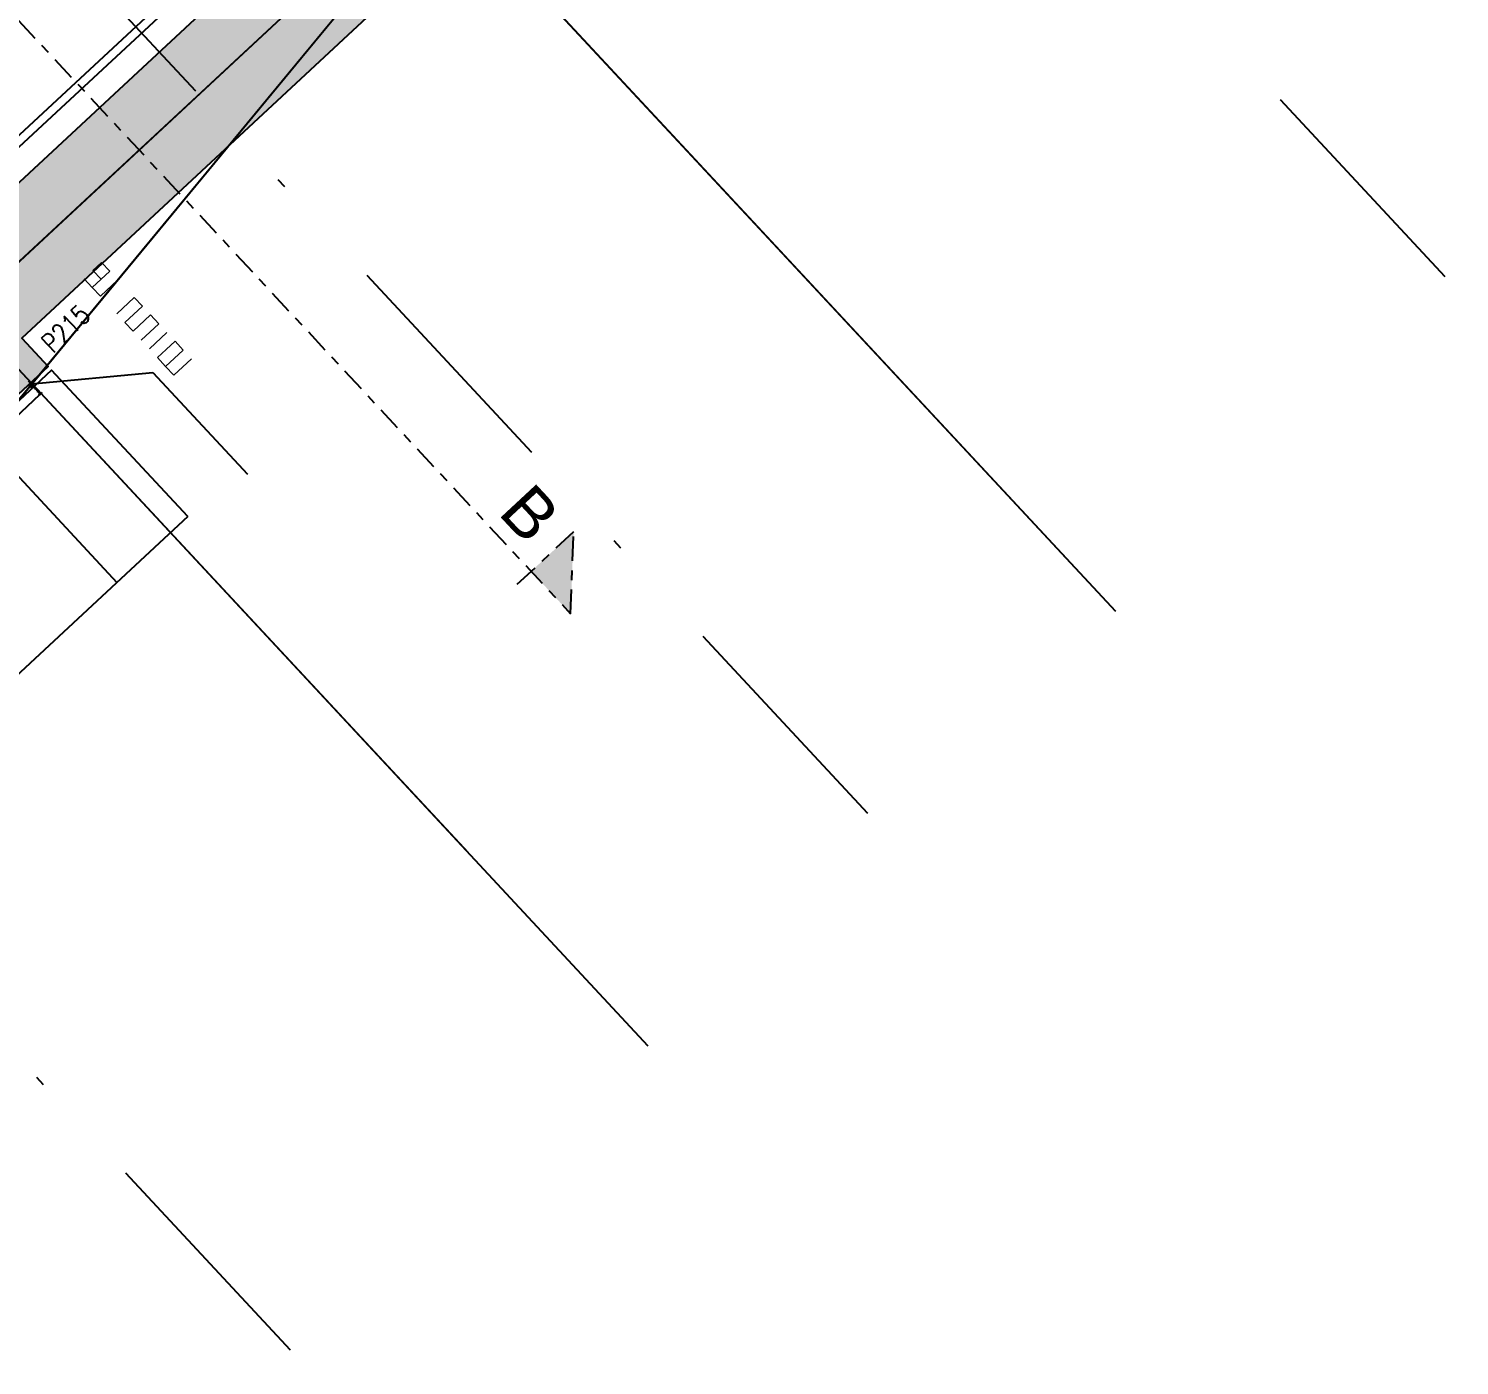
# Model space of a CAD drawing. Header units: inches. Extents: x 400392 to 401495, y 4543971 to 4544133.
# Drawn here: x 400506.27 to 400521.06, y 4543978.06 to 4543991.88 of the extents above; entities that cross this region are included whole.
import ezdxf
from ezdxf.enums import TextEntityAlignment as Align

# ---------------------------------------------------------------- set-up
doc = ezdxf.new("R2010")
doc.units = ezdxf.units.IN
doc.header["$MEASUREMENT"] = 0
for name, pattern in [('AKS', [3, 2.5, -0.25, 0, -0.25]), ('CENTER', [2, 1.25, -0.25, 0.25, -0.25]), ('DASHDOT2', [0.5, 0.25, -0.125, 0, -0.125]), ('HIDDEN', [0.375, 0.25, -0.125]), ('UUC-ST-KAL-I05-101-U-000$0$ACAD_ISO05W100', [33, 24, -3, 0, -3, 0, -3])]:
    doc.linetypes.add(name, pattern=pattern)
doc.layers.add('A-DETL-GENF', color=92, linetype='Continuous', lineweight=9)
for name, color, linetype in [('aks prota', 2, 'AKS'), ('kesit tarama prota', 252, 'Continuous'), ('kolon tarama prota', 252, 'Continuous'), ('not çizgisi prota', 4, 'Continuous'), ('perde prota', 1, 'Continuous'), ('PRT-AL-TUNEL_EKSENI', 14, 'DASHDOT2'), ('skesit prota', 7, 'Continuous'), ('st-s_level (kot)', 6, 'Continuous'), ('st_s_ölçü', 4, 'Continuous'), ('tkesit prota', 7, 'Continuous'), ('tperde prota', 6, 'Continuous'), ('UUC-ST-KAL-I05-101-U-000$0$st_s_su tutucu', 2, 'Continuous')]:
    doc.layers.add(name, color=color, linetype=linetype)
doc.styles.add('Arial', font='Arial.ttf')
doc.styles.add('OLCU', font='romanstw.shx')
doc.styles.add('tkolon', font='romanstw.shx')
doc.dimstyles.new('1-50', dxfattribs={"dimtxt": 10, "dimasz": 4, "dimexe": 4, "dimexo": 8, "dimgap": 4, "dimtad": 1, "dimdec": 1, "dimrnd": 0.05, "dimzin": 9, "dimdsep": 46, "dimtxsty": 'OLCU', "dimblk1": 'OBLIQUE', "dimblk2": 'OBLIQUE', "dimsah": 1, "dimcen": 2, "dimdle": 4, "dimclrd": 4, "dimclre": 4, "dimclrt": 3, "dimadec": 1, "dimazin": 0, "dimtfac": 1, "dimtdec": 1, "dimtix": 1, "dimtmove": 2, "dimatfit": 3, "dimldrblk": 'OBLIQUE', "dimfxl": 1, "dimtvp": 1, "dimtolj": 1, "dimtzin": 1, "dimarcsym": 0})

# ---------------------------------------------------------------- blocks, each defined once
blk = doc.blocks.new('+24.06 mekanik')
at = {"layer": 'kolon tarama prota', "color": 253}
for p, q in [((105039.7482552758, 206610.6342989783), (114540.1212880791, 193534.4926188961)), ((114612.042898879, 193586.7467278249), (105111.6698660757, 206662.8884079071))]:
    blk.add_line(p, q, dxfattribs=at)
blk = doc.blocks.new('_Oblique')
at = {"layer": 'st_s_ölçü', "lineweight": -2}
blk.add_line((-0.5, -0.5), (0.5, 0.5), dxfattribs=at)
blk = doc.blocks.new('A$C1a5ef8c2')
at = {"layer": 'kesit tarama prota'}
h = blk.add_hatch(color=256, dxfattribs=at)
h.dxf.hatch_style = 1
h.paths.add_polyline_path([(120.3143010461354, 12.05989589728415), (120.2835629340843, 11.2119246898219), (119.8749463866116, 11.65127934981138)])
at = {"layer": 'kolon tarama prota'}
h = blk.add_hatch(color=256, dxfattribs=at)
h.dxf.hatch_style = 1
h.paths.add_polyline_path([(127.0630797010381, 25.64422660227865), (108.617443051422, 45.47743324004114), (108.9103461585473, 45.74984427168965), (108.2293185798917, 46.48210203833878), (107.9364154727664, 46.20969100669026), (103.033016905305, 51.48194692656398), (103.3259200124303, 51.75435795821249), (102.6448924332508, 52.48661572486162), (102.3519893261255, 52.21420469321311), (93.21844469977077, 62.03481871355325), (93.52608912007418, 59.50147781893611), (125.1474599565263, 25.50139455404133), (106.914241566963, 8.543807839974761), (98.84508629981428, 17.21996398735791), (97.52702231978765, 15.99411434400827), (98.20804989850149, 15.26185657735914), (98.42772722849622, 15.46616485249251), (106.6330880114692, 6.643557151779532), (108.8621538786683, 8.716673203743994), (109.1345649103168, 8.423770097084343), (109.866822676966, 9.104797677136958), (109.5957737017889, 9.39623626600951), (113.8794816372683, 13.38024760317057), (114.1505306138424, 13.08880901243538), (114.8827883805498, 13.76983659062535), (114.610377347446, 14.06273969914764)])
at = {"layer": 'aks prota', "ltscale": 10}
for p, q in [((125.9183315312839, 11.23695505224168), (12.92276693950407, 132.732592433691)), ((125.9183315293049, 11.23695505503565), (12.92276694171596, 132.732592433691)), ((125.9183315291302, 11.23695505317301), (12.92276694171596, 132.7325924346223)), ((124.0616133200238, 13.23334458656609), (12.9227669412503, 132.732592433691)), ((125.9183315315167, 11.23695505224168), (12.92276693996973, 132.7325924355537)), ((121.0854302718071, 6.742173030972481), (8.08986567996908, 128.2378104133531)), ((121.0854302699445, 6.742173034697771), (8.089865682297386, 128.2378104142845)), ((121.0854302697117, 6.742173032835126), (8.089865682297386, 128.2378104142845)), ((119.2287120601395, 8.738562566228211), (8.089865681366064, 128.2378104142845)), ((121.0854302710504, 6.742173031903803), (8.089865679503419, 128.2378104142845)), ((103.3709233533591, 4.429043316282332), (128.9071658279863, 28.17868044786155)), ((103.3709233530099, 4.429043315351009), (128.907165827346, 28.17868044693023)), ((103.3709233548725, 4.429043312557042), (128.9071658293251, 28.17868044506758)), ((103.589806956239, 4.632573592476547), (128.9071658295579, 28.17868044599891)), ((103.5898069544928, 4.632573595270514), (128.9071658278117, 28.17868044786155))]:
    blk.add_line(p, q, dxfattribs=at)
at = {"layer": 'kolon tarama prota'}
blk.add_lwpolyline([(116.3264298685244, 12.21759740915149), (114.9182018143474, 13.7317591868341), (114.1859440476401, 13.05073160771281), (115.5941721018753, 11.53656982909888)], dxfattribs=at)
at = {"layer": 'kolon tarama prota', "linetype": 'HIDDEN', "ltscale": 10}
blk.add_lwpolyline([(116.3264298685244, 12.21759740915149), (110.5782063997467, 6.871530913747847)], dxfattribs=at)
at = {"layer": 'perde prota'}
blk.add_lwpolyline([(127.0630797010381, 25.64422660227865), (114.610377347446, 14.06273969914764), (114.8827883805498, 13.76983659062535), (114.1505306138424, 13.08880901243538), (113.8794816372683, 13.38024760317057), (109.5957737017889, 9.39623626600951), (109.866822676966, 9.104797677136958), (109.1345649103168, 8.423770097084343), (108.8621538786683, 8.716673203743994), (106.6330880114692, 6.643557151779532), (98.42772722849622, 15.46616485249251), (98.20804989850149, 15.26185657735914), (97.52702231978765, 15.99411434400827), (98.84508629981428, 17.21996398735791), (106.914241566963, 8.543807839974761), (125.1474599565263, 25.50139455404133), (93.52608912007418, 59.50147781893611), (93.21844469977077, 62.03481871355325), (102.3519893261255, 52.21420469321311)], dxfattribs=at)
at = {"layer": 'PRT-AL-TUNEL_EKSENI', "ltscale": 10}
for p, q in [((16.47421710781055, 136.0355761926621), (129.4697816994158, 14.53993880935013)), ((10.50631630996941, 130.4852014249191), (123.5018809015164, 8.989564041607082)), ((4.538415511138737, 124.934826657176), (117.533980102744, 3.439189274795353))]:
    blk.add_line(p, q, dxfattribs=at)
at = {"layer": 'skesit prota', "linetype": 'CENTER', "ltscale": 0.2}
for p, q in [((120.3143010461354, 12.05989589728415), (119.6552690566168, 11.44697107654065)), ((120.2835629340843, 11.2119246898219), (120.3143010461354, 12.05989589728415))]:
    blk.add_line(p, q, dxfattribs=at)
blk.add_lwpolyline([(6.701283006987069, 133.3384129730985), (120.2835629340843, 11.2119246898219)], dxfattribs=at)
at = {"layer": 'st_s_ölçü', "color": 6, "lineweight": 0}
for points in [[(115.4292203043005, 14.67124134767801), (115.5198442506953, 14.75552506465465), (115.435560533253, 14.84614901151508), (115.3449365868582, 14.76186529453844), (115.4292203043005, 14.67124134767801), (115.3385963579058, 14.58695763070136), (115.2543126404635, 14.67758157663047)], [(115.5198442506953, 14.75552506465465), (115.3385963579058, 14.58695763070136), (115.4228800753481, 14.49633368384093), (115.6041279681376, 14.66490111965686)], [(115.7726954025566, 14.48365322686732), (115.591447509767, 14.31508579198271)], [(115.8569791199989, 14.39302928093821), (115.6757312272093, 14.22446184512228), (115.7600149446516, 14.13383790012449), (115.9412628374412, 14.30240533407778)], [(115.7726954025566, 14.48365322686732), (115.8569791199989, 14.39302928093821)], [(116.0255465544178, 14.21178138907999), (115.8442986616283, 14.04321395326406)], [(115.9412628374412, 14.30240533407778), (116.0255465544178, 14.21178138907999)], [(116.18777376035, 13.85562583245337), (116.2783977067447, 13.93990955036134), (116.1941139893024, 14.03053349629045), (116.1034900429077, 13.94624977838248), (116.0128660965129, 13.86196606140584), (116.0971498139552, 13.7713421145454)], [(116.2783977067447, 13.93990955036134), (116.0971498139552, 13.7713421145454), (116.1814335313975, 13.68071816954762), (116.362681424187, 13.8492856035009)]]:
    blk.add_lwpolyline(points, dxfattribs=at)
blk.add_lwpolyline([(116.1098302718601, 14.12115744221956), (115.9285823790706, 13.95259000733495), (116.1098302718601, 14.12115744221956)], close=True, dxfattribs=at)
at = {"layer": 'UUC-ST-KAL-I05-101-U-000$0$st_s_su tutucu', "linetype": 'UUC-ST-KAL-I05-101-U-000$0$ACAD_ISO05W100', "ltscale": 0.05}
blk.add_lwpolyline([(114.6789865968167, 13.62569475732744), (114.6832715733326, 13.62967994902283), (114.68607631739, 13.62666421849281), (114.6817913399427, 13.62267902586609), (114.7130067520193, 13.58911544177681, -0.5773502691892096), (114.7121251792996, 13.58624556940049), (114.6890425783931, 13.5809487728402, 0.5773502691895264), (114.6881610070704, 13.57807890232652), (114.7120047537028, 13.55244151316583, 0.5773502691896774), (114.7149309226661, 13.55311298649758), (114.7218850626959, 13.57575150206685, -0.5773502691898074), (114.724811229331, 13.57642297260463), (114.7560266423388, 13.54285938758403), (114.7603116193204, 13.54684458021075), (114.7631163619808, 13.54382884968072), (114.7588313854649, 13.53984365798533), (114.7811083113193, 13.51589095499367), (114.7853932892322, 13.51987614762038), (114.7881980332895, 13.51686041709036), (114.7839130563079, 13.51287522632629), (114.7979988427251, 13.49772983696312), (114.8134205857641, 13.5002367971465), (114.8169619291439, 13.49642905779183), (114.7941154864966, 13.47518099751323), (114.7905741426512, 13.4789887368679), (114.7941911024391, 13.49418849404901), (114.7801053160219, 13.50933388154954), (114.7758203376434, 13.50534868892282), (114.7730155945173, 13.50836441945285), (114.7773005719646, 13.51234961114824), (114.7550236461102, 13.53630231507123), (114.7507386677316, 13.53231712337583), (114.7479339236743, 13.53533285297453), (114.7522189011215, 13.53931804466993), (114.7264557447634, 13.56701923068613, 0.5773502691899163), (114.7235295767314, 13.5663477582857), (114.7168692941195, 13.54466586653143, -0.5773502691894145), (114.7139431274845, 13.54399439506233), (114.6798764014966, 13.58062378223985, -0.5773502691898413), (114.6807579737506, 13.58349365461618), (114.7028651842265, 13.58856662455946, 0.5773502691890604), (114.7037467574119, 13.59143649693578), (114.6779835987254, 13.61913768295199)], format="xyb", dxfattribs=at)
at = {"layer": 'UUC-ST-KAL-I05-101-U-000$0$st_s_su tutucu', "linetype": 'UUC-ST-KAL-I05-101-U-000$0$ACAD_ISO05W100'}
blk.add_lwpolyline([(114.7941154864966, 13.47518099751323), (109.4348673440982, 8.490876353345811)], dxfattribs=at)
at = {"layer": 'A-DETL-GENF', "xscale": 0.001000000000024428, "yscale": 0.001000000000024428, "zscale": 0.001000000000024428, "rotation": 276.923993958082}
blk.add_blockref('+24.06 mekanik', (-93.14853458531434, 104.8627004241571), dxfattribs=at)
at = {"layer": 'st-s_level (kot)', "color": 6, "style": 'OLCU', "width": 0.8}
for tag, p, rotation in [('D=60', (41.41703286580741, 99.58001939486712), 312.9239939495117), ('D=60', (34.91377208690392, 96.88071346003562), 312.9239939495117), ('D=60', (41.72404787596315, 89.55813579354435), 312.9239939495117), ('D=60', (74.07240101491334, 82.3654021685943), 276.923994085215), ('D=90', (58.45173784665531, 80.89350863266736), 312.9239939495117), ('D=60', (82.06995531456778, 73.76825603935868), 276.923994085215), ('D=60', (66.16953595646191, 72.69707751180977), 312.9239939495117), ('D=60', (59.52860149176558, 70.14633769541979), 312.9239939495117), ('D=60', (74.28302203526255, 63.91414567641914), 312.9239939495117), ('D=60', (67.52317142457468, 61.55037755891681), 312.9239939495117), ('D=60', (81.90516735991696, 55.7777361664921), 312.9239939495117), ('D=60', (75.51774133963045, 52.95441743545234), 312.9239939495117), ('D=60', (83.51231125422055, 44.35845731198788), 312.9239939495117), ('D=60', (93.86754728655796, 42.95339011400938), 312.9239939495117), ('D=60', (102.2343588467338, 34.1871841000393), 312.9239939495117), ('D=60', (95.21837176603731, 31.80971260089427), 312.9239939495117), ('D=60', (99.28763992898166, 27.66433198004961), 312.9239939495117), ('+22.51', (112.2286650243332, 23.93479506019503), 312.9239939495117), ('+20.81', (108.5519845855888, 21.49965451750904), 312.9239939495117), ('D=80', (97.11668090563035, 17.52580411545932), 312.9239939495117)]:
    blk.add_attdef(tag, p, '', height=0.2000000000048856, rotation=rotation, dxfattribs=at)
at = {"layer": 'tkesit prota', "style": 'Arial'}
blk.add_text('B', height=0.500000000012214, rotation=312.9239939495117, dxfattribs=at).set_placement((119.5217699162313, 12.25127885956317))
at = {"layer": 'tperde prota', "style": 'tkolon', "width": 0.8}
blk.add_text('P215', height=0.2000000000048856, rotation=43.39328523383714, dxfattribs=at).set_placement((114.8618306479766, 13.97018429730088), align=Align.MIDDLE_LEFT)
at = {"layer": 'not çizgisi prota'}
blk.add_leader([(114.7128038163646, 13.58911015931517), (115.9632449522032, 13.70819246396422), (116.9428234309307, 12.65492535475641)], dimstyle='1-50', override={"dimasz": 12, "dimgap": 4, "dimtad": 0}, dxfattribs=at)

msp = doc.modelspace()

# ---------------------------------------------------------------- hatches: boundary and pattern name
at = {"layer": 'kesit tarama prota'}
h = msp.add_hatch(color=256, dxfattribs=at)
h.dxf.hatch_style = 1
h.paths.add_polyline_path([(400511.9065985013, 4543986.680029927), (400511.8758603893, 4543985.832058719), (400511.4672438418, 4543986.271413379)])
at = {"layer": 'kolon tarama prota'}
h = msp.add_hatch(color=256, dxfattribs=at)
h.dxf.hatch_style = 1
h.paths.add_polyline_path([(400518.6553771562, 4544000.264360632), (400500.2097405066, 4544020.09756727), (400500.5026436137, 4544020.369978301), (400499.8216160351, 4544021.102236068), (400499.5287129279, 4544020.829825036), (400494.6253143605, 4544026.102080956), (400494.9182174676, 4544026.374491988), (400494.2371898884, 4544027.106749754), (400493.9442867813, 4544026.834338723), (400484.810742155, 4544036.654952743), (400485.1183865753, 4544034.121611848), (400516.7397574117, 4544000.121528584), (400498.5065390221, 4543983.16394187), (400490.437383755, 4543991.840098017), (400489.119319775, 4543990.614248374), (400489.8003473537, 4543989.881990607), (400490.0200246837, 4543990.086298882), (400498.2253854666, 4543981.263691181), (400500.4544513338, 4543983.336807233), (400500.7268623655, 4543983.043904127), (400501.4591201321, 4543983.724931707), (400501.188071157, 4543984.016370296), (400505.4717790924, 4543988.000381633), (400505.742828069, 4543987.708943042), (400506.4750858357, 4543988.38997062), (400506.2026748026, 4543988.682873729)])

# ---------------------------------------------------------------- linework, layer by layer
at = {"layer": 'aks prota', "ltscale": 10}
for p, q in [((400517.5106289865, 4543985.857089082), (400404.5150643947, 4544107.352726463)), ((400517.5106289845, 4543985.857089085), (400404.5150643969, 4544107.352726463)), ((400517.5106289843, 4543985.857089083), (400404.5150643969, 4544107.352726464)), ((400515.6539107752, 4543987.853478616), (400404.5150643964, 4544107.352726463)), ((400517.5106289867, 4543985.857089082), (400404.5150643951, 4544107.352726465)), ((400512.677727727, 4543981.362307061), (400399.6821631351, 4544102.857944443)), ((400512.6777277251, 4543981.362307064), (400399.6821631375, 4544102.857944444)), ((400512.6777277249, 4543981.362307062), (400399.6821631375, 4544102.857944444)), ((400510.8210095153, 4543983.358696596), (400399.6821631365, 4544102.857944444)), ((400512.6777277262, 4543981.362307061), (400399.6821631347, 4544102.857944444)), ((400494.9632208085, 4543979.049177346), (400520.4994632832, 4544002.798814477)), ((400494.9632208082, 4543979.049177345), (400520.4994632825, 4544002.798814476)), ((400494.9632208101, 4543979.049177342), (400520.4994632845, 4544002.798814475)), ((400495.1821044114, 4543979.252707622), (400520.4994632847, 4544002.798814476)), ((400495.1821044097, 4543979.252707625), (400520.499463283, 4544002.798814477))]:
    msp.add_line(p, q, dxfattribs=at)
at = {"layer": 'kolon tarama prota'}
msp.add_lwpolyline([(400507.9187273237, 4543986.837731439), (400506.5104992695, 4543988.351893216), (400505.7782415028, 4543987.670865637), (400507.1864695571, 4543986.156703859)], dxfattribs=at)
at = {"layer": 'kolon tarama prota', "linetype": 'HIDDEN', "ltscale": 10}
msp.add_lwpolyline([(400507.9187273237, 4543986.837731439), (400502.1705038549, 4543981.491664943)], dxfattribs=at)
at = {"layer": 'perde prota'}
msp.add_lwpolyline([(400518.6553771562, 4544000.264360632), (400506.2026748026, 4543988.682873729), (400506.4750858357, 4543988.38997062), (400505.742828069, 4543987.708943042), (400505.4717790924, 4543988.000381633), (400501.188071157, 4543984.016370296), (400501.4591201321, 4543983.724931707), (400500.7268623655, 4543983.043904127), (400500.4544513338, 4543983.336807233), (400498.2253854666, 4543981.263691181), (400490.0200246837, 4543990.086298882), (400489.8003473537, 4543989.881990607), (400489.119319775, 4543990.614248374), (400490.437383755, 4543991.840098017), (400498.5065390221, 4543983.16394187), (400516.7397574117, 4544000.121528584), (400485.1183865753, 4544034.121611848), (400484.810742155, 4544036.654952743), (400493.9442867813, 4544026.834338723)], dxfattribs=at)
at = {"layer": 'PRT-AL-TUNEL_EKSENI', "ltscale": 10}
for p, q in [((400408.066514563, 4544110.655710222), (400521.0620791546, 4543989.160072839)), ((400402.0986137651, 4544105.105335454), (400515.0941783567, 4543983.609698071)), ((400396.1307129663, 4544099.554960687), (400509.1262775579, 4543978.059323304))]:
    msp.add_line(p, q, dxfattribs=at)
at = {"layer": 'skesit prota', "linetype": 'CENTER', "ltscale": 0.2}
for p, q in [((400511.9065985013, 4543986.680029927), (400511.2475665118, 4543986.067105106)), ((400511.8758603893, 4543985.832058719), (400511.9065985013, 4543986.680029927))]:
    msp.add_line(p, q, dxfattribs=at)
msp.add_lwpolyline([(400398.2935804622, 4544107.958547003), (400511.8758603893, 4543985.832058719)], dxfattribs=at)
at = {"layer": 'st_s_ölçü', "color": 6, "lineweight": 0}
for points in [[(400507.0215177595, 4543989.291375377), (400507.1121417059, 4543989.375659094), (400507.0278579884, 4543989.466283041), (400506.937234042, 4543989.381999324), (400507.0215177595, 4543989.291375377), (400506.9308938131, 4543989.20709166), (400506.8466100956, 4543989.297715606)], [(400507.1121417059, 4543989.375659094), (400506.9308938131, 4543989.20709166), (400507.0151775305, 4543989.116467713), (400507.1964254233, 4543989.285035149)], [(400507.3649928577, 4543989.103787256), (400507.1837449649, 4543988.935219822)], [(400507.3649928577, 4543989.103787256), (400507.4492765752, 4543989.01316331)], [(400507.4492765752, 4543989.01316331), (400507.2680286824, 4543988.844595875), (400507.3523123998, 4543988.75397193), (400507.5335602926, 4543988.922539364)], [(400507.5335602926, 4543988.922539364), (400507.6178440096, 4543988.831915419)], [(400507.6178440096, 4543988.831915419), (400507.4365961168, 4543988.663347983)], [(400507.7800712155, 4543988.475759862), (400507.8706951619, 4543988.56004358), (400507.7864114445, 4543988.650667526), (400507.6957874981, 4543988.566383808), (400507.6051635517, 4543988.482100091), (400507.6894472691, 4543988.391476144)], [(400507.8706951619, 4543988.56004358), (400507.6894472691, 4543988.391476144), (400507.7737309866, 4543988.300852199), (400507.9549788794, 4543988.469419633)]]:
    msp.add_lwpolyline(points, dxfattribs=at)
msp.add_lwpolyline([(400507.702127727, 4543988.741291472), (400507.5208798343, 4543988.572724037), (400507.702127727, 4543988.741291472)], close=True, dxfattribs=at)
at = {"layer": 'UUC-ST-KAL-I05-101-U-000$0$st_s_su tutucu', "linetype": 'UUC-ST-KAL-I05-101-U-000$0$ACAD_ISO05W100', "ltscale": 0.05}
msp.add_lwpolyline([(400506.271284052, 4543988.245828787), (400506.2755690285, 4543988.249813979), (400506.2783737726, 4543988.246798248), (400506.2740887951, 4543988.242813055), (400506.3053042072, 4543988.209249471, -0.5773502691892096), (400506.3044226345, 4543988.206379599), (400506.2813400336, 4543988.201082802, 0.5773502691895264), (400506.2804584622, 4543988.198212932), (400506.3043022089, 4543988.172575543, 0.5773502691896774), (400506.3072283778, 4543988.173247016), (400506.3141825179, 4543988.195885532, -0.5773502691898074), (400506.3171086845, 4543988.196557002), (400506.3483240975, 4543988.162993417), (400506.3526090745, 4543988.16697861), (400506.3554138172, 4543988.163962879), (400506.3511288406, 4543988.159977688), (400506.3734057665, 4543988.136024985), (400506.3776907444, 4543988.140010177), (400506.3804954885, 4543988.136994447), (400506.3762105115, 4543988.133009256), (400506.3902962979, 4543988.117863867), (400506.4057180409, 4543988.120370827), (400506.4092593843, 4543988.116563087), (400506.3864129417, 4543988.095315027), (400506.3828715978, 4543988.099122766), (400506.3864885576, 4543988.114322524), (400506.3724027712, 4543988.129467911), (400506.3681177928, 4543988.125482718), (400506.3653130497, 4543988.128498449), (400506.3695980271, 4543988.132483641), (400506.3473211013, 4543988.156436345), (400506.3430361229, 4543988.152451153), (400506.3402313789, 4543988.155466883), (400506.3445163563, 4543988.159452074), (400506.3187531999, 4543988.18715326, 0.5773502691899163), (400506.3158270319, 4543988.186481788), (400506.3091667493, 4543988.164799896, -0.5773502691894145), (400506.3062405827, 4543988.164128425), (400506.2721738567, 4543988.200757812, -0.5773502691898413), (400506.2730554289, 4543988.203627684), (400506.2951626394, 4543988.208700654, 0.5773502691890604), (400506.2960442126, 4543988.211570526), (400506.2702810539, 4543988.239271712)], format="xyb", dxfattribs=at)
at = {"layer": 'UUC-ST-KAL-I05-101-U-000$0$st_s_su tutucu', "linetype": 'UUC-ST-KAL-I05-101-U-000$0$ACAD_ISO05W100'}
msp.add_lwpolyline([(400506.3864129417, 4543988.095315027), (400501.0271647993, 4543983.111010383)], dxfattribs=at)

# ---------------------------------------------------------------- block references
msp.add_blockref('A$C1a5ef8c2', (400391.5922974552, 4543974.62013403))
at = {"layer": 'A-DETL-GENF', "xscale": 0.001000000000024428, "yscale": 0.001000000000024428, "zscale": 0.001000000000024428, "rotation": 276.923993958082}
msp.add_blockref('+24.06 mekanik', (400298.4437628699, 4544079.482834454), dxfattribs=at)

# ---------------------------------------------------------------- texts
at = {"layer": 'tkesit prota', "style": 'Arial'}
msp.add_text('B', height=0.500000000012214, rotation=312.9239939495117, dxfattribs=at).set_placement((400511.1140673714, 4543986.871412889))
at = {"layer": 'tperde prota', "style": 'tkolon', "width": 0.8}
msp.add_text('P215', height=0.2000000000048856, rotation=43.39328523383714, dxfattribs=at).set_placement((400506.4541281032, 4543988.590318327), align=Align.MIDDLE_LEFT)

# ---------------------------------------------------------------- leaders
at = {"layer": 'not çizgisi prota'}
msp.add_leader([(400506.3051012715, 4543988.209244189), (400507.5555424074, 4543988.328326494), (400508.5351208861, 4543987.275059384)], dimstyle='1-50', override={"dimasz": 12, "dimgap": 4, "dimtad": 0}, dxfattribs=at)

doc.saveas('drawing.dxf')
